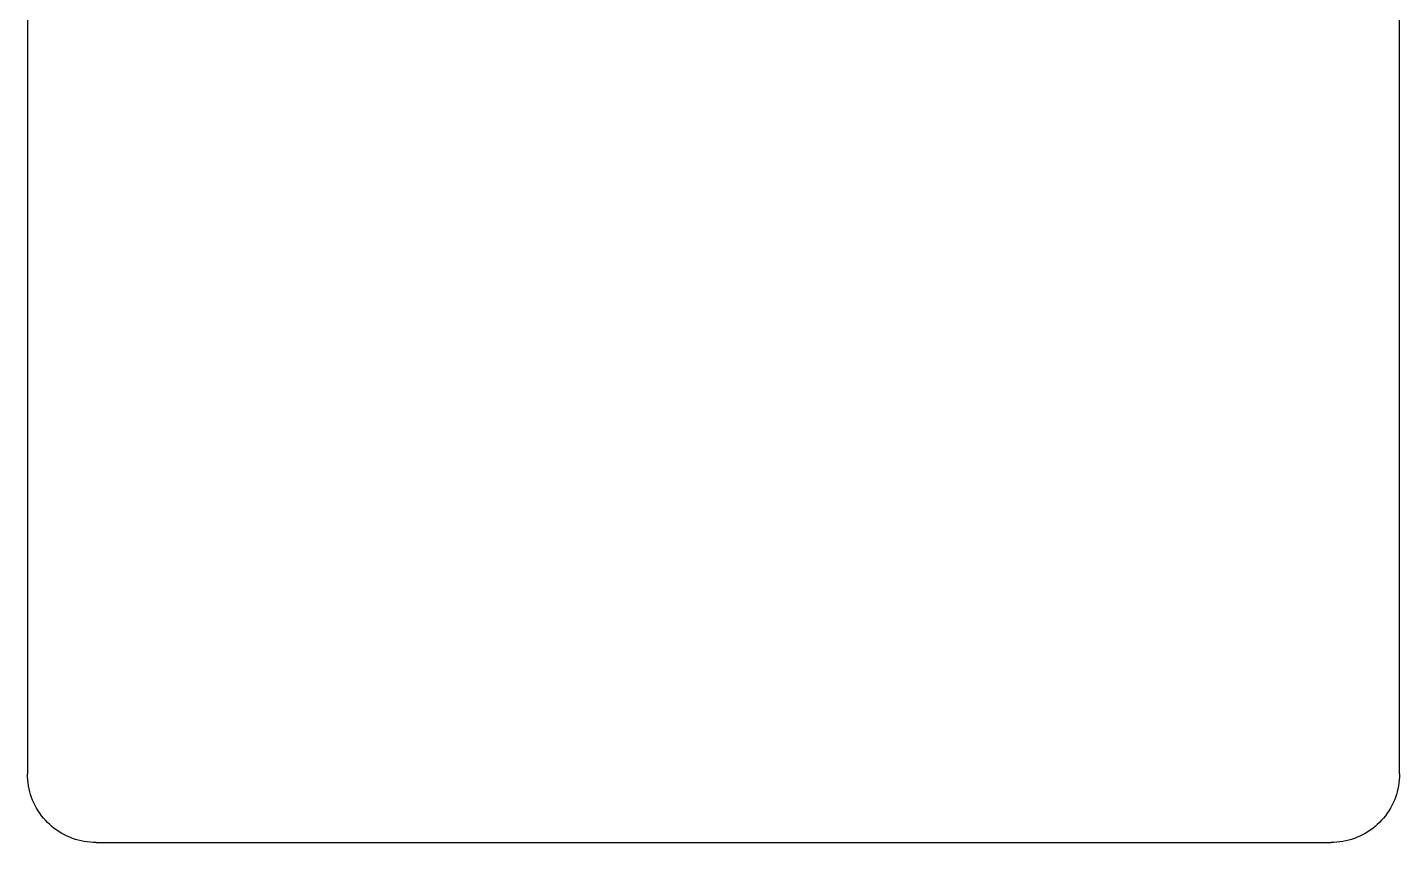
# Model space of a CAD drawing. Header units: metres. Extents: x -15 to 393, y -409 to 25.
# Drawn here: x 0 to 100, y -320 to -260.6 of the extents above; entities that cross this region are included whole.
import ezdxf

# ---------------------------------------------------------------- set-up
doc = ezdxf.new("R2010")
doc.units = ezdxf.units.M
doc.layers.add('OUTLINE', color=7, linetype='Continuous')

msp = doc.modelspace()

# ---------------------------------------------------------------- linework, layer by layer
at = {"layer": 'OUTLINE'}
for p, q in [((0, -151), (0, -315)), ((100, -315), (100, -151)), ((5, -320), (95, -320))]:
    msp.add_line(p, q, dxfattribs=at)
for points in [[(5, -320), (4.7819, -319.9952), (4.5642, -319.981), (4.3474, -319.9572), (4.1318, -319.924), (3.9178, -319.8815), (3.7059, -319.8296), (3.4965, -319.7686), (3.2899, -319.6985), (3.0866, -319.6194), (2.8869, -319.5315), (2.6913, -319.4351), (2.5, -319.3301), (2.3135, -319.217), (2.1321, -319.0958), (1.9562, -318.9668), (1.7861, -318.8302), (1.622, -318.6864), (1.4645, -318.5355), (1.3136, -318.378), (1.1698, -318.2139), (1.0332, -318.0438), (0.9042, -317.8679), (0.783, -317.6865), (0.6699, -317.5), (0.5649, -317.3087), (0.4685, -317.1131), (0.3806, -316.9134), (0.3015, -316.7101), (0.2314, -316.5035), (0.1704, -316.2941), (0.1185, -316.0822), (0.076, -315.8682), (0.0428, -315.6526), (0.019, -315.4358), (0.0048, -315.2181), (0, -315)], [(100, -315), (99.9952, -315.2181), (99.981, -315.4358), (99.9572, -315.6526), (99.924, -315.8682), (99.8815, -316.0822), (99.8296, -316.2941), (99.7686, -316.5035), (99.6985, -316.7101), (99.6194, -316.9134), (99.5315, -317.1131), (99.4351, -317.3087), (99.3301, -317.5), (99.217, -317.6865), (99.0958, -317.8679), (98.9668, -318.0438), (98.8302, -318.2139), (98.6864, -318.378), (98.5355, -318.5355), (98.378, -318.6864), (98.2139, -318.8302), (98.0438, -318.9668), (97.8679, -319.0958), (97.6865, -319.217), (97.5, -319.3301), (97.3087, -319.4351), (97.1131, -319.5315), (96.9134, -319.6194), (96.7101, -319.6985), (96.5035, -319.7686), (96.2941, -319.8296), (96.0822, -319.8815), (95.8682, -319.924), (95.6526, -319.9572), (95.4358, -319.981), (95.2181, -319.9952), (95, -320)]]:
    msp.add_lwpolyline(points, dxfattribs=at)

doc.saveas('drawing.dxf')
